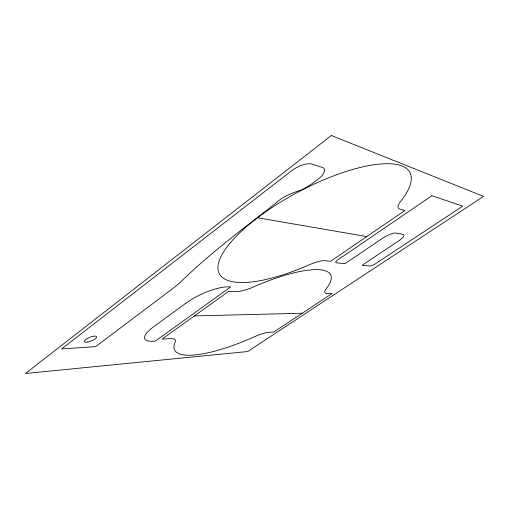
<?xml version="1.0" encoding="UTF-8"?>
<svg xmlns="http://www.w3.org/2000/svg" width="509" height="509" viewBox="0 0 509 509"><rect width="100%" height="100%" fill="white"/><g stroke="black" fill="none" stroke-linecap="round" stroke-linejoin="round"><path stroke-width="0.76" d="M194.381 315.93L302.212 313.239M257.522 217.769L366.766 236.558M324.577 170.731C323.438 176.286 317.68 179.193 313.697 182.47A32.169 12.477 -28.6 0 1 301.213 190.131C291.924 192.879 282.66 196.499 275.579 203.371C243.003 228.904 209.498 253.59 179.951 282.692A130.902 48.132 -21.1 0 1 170.852 290.009L95.641 346.623L61.564 348.951L291.18 171.094A16.269 6.375 -28.7 0 1 311.68 164.051L322.916 167.607L323.883 168.345A18.769 7.164 -28.8 0 1 324.577 170.731M331.365 135.515L25.45 373.485L247.673 351.534L483.55 196.379L331.365 135.515M185.709 303.3L153.241 327.077A31.711 9.124 -23.9 0 0 153.158 341.221L155.353 341.081L230.723 286.891L228.687 286.834A32.366 9.684 -24.7 0 0 185.709 303.3M228.56 291.441L162.04 339.109L169.599 338.631A23.261 6.267 -23.5 0 1 175.147 342.233A86.664 22.81 -25.7 0 0 254.608 336.665A19.03 4.39 -25.6 0 1 268.606 332.377L273.683 332.053L332.033 293.566L327.382 293.47A20.379 5.02 -27.6 0 1 325.964 289.15A86.664 22.81 -25.7 0 0 253.501 286.923A24.833 7.508 -26 0 1 235.642 291.587L228.56 291.441M404.84 210.497L330.685 261.251L325.296 260.723A22.911 6.388 -27.1 0 0 309.217 264.801A107.895 35.178 -28 0 1 219.793 259.183A107.895 35.178 -28 0 1 346.616 171.317A107.895 35.178 -28 0 1 400.475 201.577A25.425 7.361 -30.2 0 0 400.157 209.25L404.84 210.497M431.88 195.742L338.224 259.603A5.663 1.546 -27.9 0 0 336.455 262.822L345.032 263.643L382.539 238.314A11.3 3.009 -28.9 0 1 396.078 233.065L402.994 234.42A11.09 2.889 -28.9 0 1 398.401 241.088L362.077 265.272L369.636 265.991A5.224 1.298 -28.3 0 0 375.877 263.509L462.751 206.132L431.88 195.742M87.815 342.035A6.56 2.004 -21.8 0 0 96.634 336.818A6.56 2.004 -21.8 0 0 87.09 338.587A6.56 2.004 -21.8 0 0 87.815 342.035"/></g></svg>
